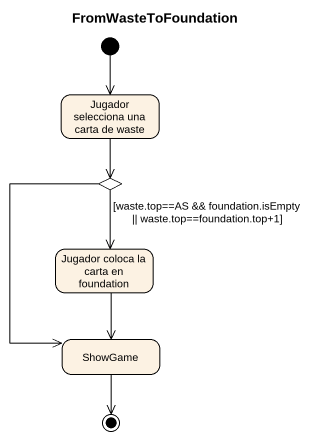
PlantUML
@startuml
title FromWasteToFoundation
hide empty description
state "Jugador selecciona una carta de waste" as Jugador_selecciona_una
state choice1 <<choice>>
state "Jugador coloca la carta en foundation" as Jugador_coloca_la_carta_en
state ShowGame
[*] --> Jugador_selecciona_una
Jugador_selecciona_una --> choice1
choice1 --> Jugador_coloca_la_carta_en : [waste.top==AS && foundation.isEmpty || waste.top==foundation.top+1]
choice1 --> ShowGame
Jugador_coloca_la_carta_en --> ShowGame
ShowGame --> [*]
ShowGame --> [*]
@enduml
